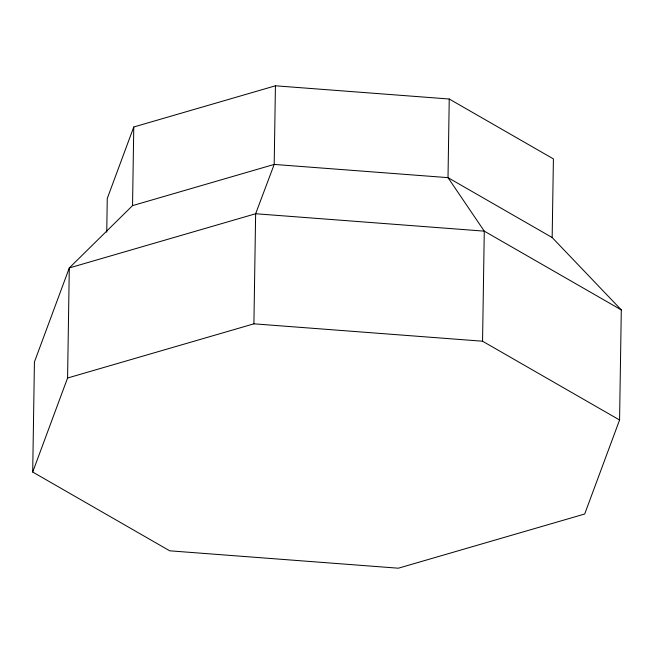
<?xml version="1.0" encoding="UTF-8"?>
<svg xmlns="http://www.w3.org/2000/svg" width="654" height="654" viewBox="0 0 654 654"><rect width="100%" height="100%" fill="white"/><g stroke="black" fill="none" stroke-linecap="round" stroke-linejoin="round"><path stroke-width="0.98" d="M32.7 472.041L34.433 361.956L69.299 267.936L132.541 205.618L274.19 164.424L448.006 177.643L552.164 237.533L621.3 309.914L619.567 419.999L584.701 514.011L398.36 568.203L169.721 550.815L32.7 472.041L67.575 378.02L69.299 267.936L255.64 213.752L484.279 231.14L621.3 309.914M106.741 232.162L107.264 198.464L133.776 126.99L275.432 85.797L449.241 99.016L553.407 158.897L552.164 237.533M132.541 205.618L133.776 126.99M67.575 378.02L253.907 323.828L255.64 213.752L274.19 164.424L275.432 85.797M449.241 99.016L448.006 177.643L484.279 231.14L482.554 341.216L619.567 419.999M253.907 323.828L482.554 341.216"/></g></svg>
